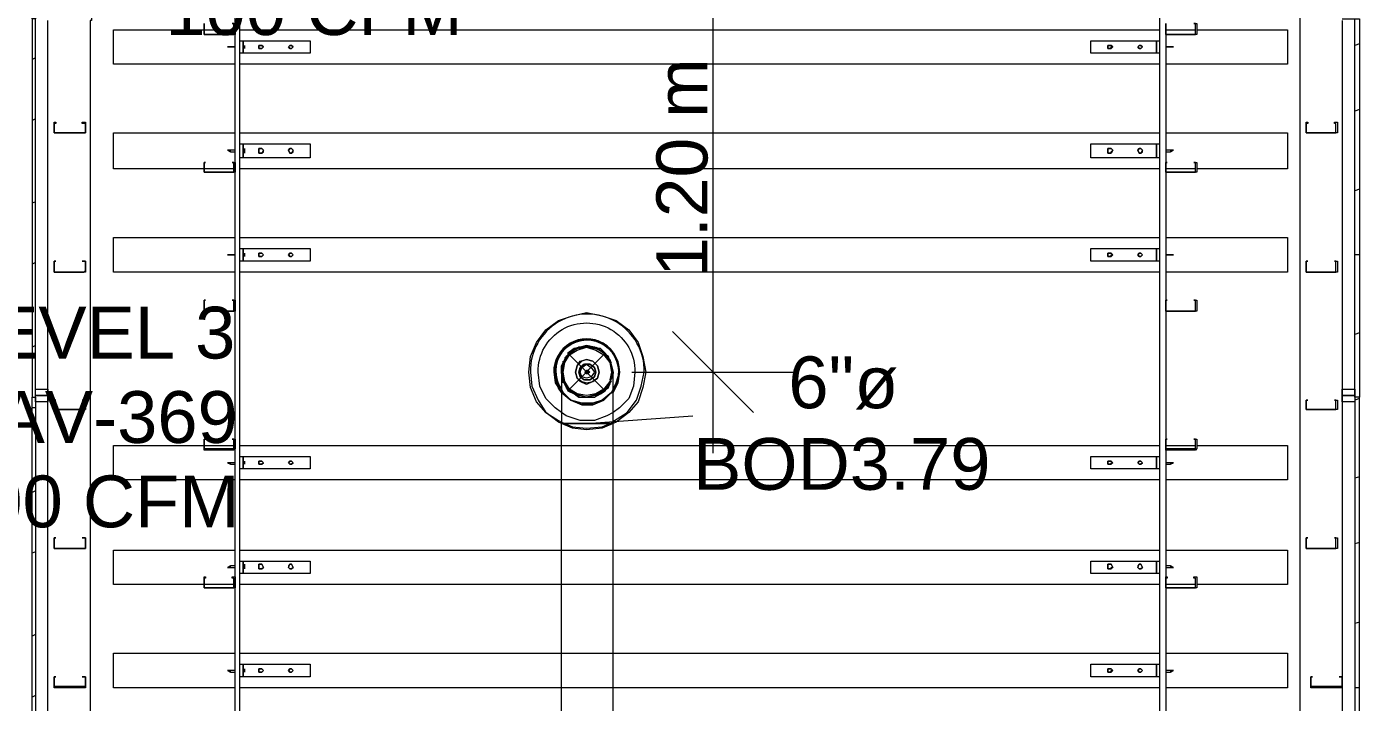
# Model space of a CAD drawing. Header units: metres. Extents: x -2 to 237, y -8 to 52.
# Drawn here: x 29.672 to 33.583, y 39.876 to 41.857 of the extents above; entities that cross this region are included whole.
import ezdxf

# ---------------------------------------------------------------- set-up
doc = ezdxf.new("R2010")
doc.units = ezdxf.units.M
doc.layers.add('HVAC - Ductos', color=5, linetype='Continuous', lineweight=0)
doc.layers.add('PDF4_Text', color=7, linetype='Continuous', lineweight=0)
doc.layers.add('PDF4_Geometry', color=7, linetype='Continuous', lineweight=0, true_color=0xaaaaaa)
doc.styles.add('PDF Helvetica', font='')
doc.styles.get('PDF Helvetica').set_extended_font_data('Helvetica')

msp = doc.modelspace()

# ---------------------------------------------------------------- linework, layer by layer
at = {"layer": 'HVAC - Ductos', "lineweight": 0}
for points in [[(31.6859, 40.6059), (31.6859, 42.0446), (31.6859, 42.9929)], [(31.2414, 40.8442), (31.2414, 40.8396), (31.2414, 40.8212), (31.2414, 40.7891), (31.2414, 40.7525), (31.2414, 40.7113), (31.2414, 40.6929), (31.2323, 40.6975), (31.1956, 40.725), (31.1681, 40.7571), (31.1498, 40.7983), (31.1452, 40.8442), (31.1498, 40.89), (31.1681, 40.9312), (31.1956, 40.9678), (31.2323, 40.9954), (31.2735, 41.0091), (31.3148, 41.0182), (31.3606, 41.0091), (31.4018, 40.9954), (31.4385, 40.9678), (31.466, 40.9312), (31.4797, 40.89), (31.4889, 40.8442), (31.4797, 40.7983), (31.466, 40.7571), (31.4385, 40.725), (31.4018, 40.6975), (31.3926, 40.6929), (31.388, 40.6929), (31.3834, 40.6929), (31.3698, 40.6929), (31.356, 40.6929), (31.3376, 40.6929), (31.3148, 40.6929), (31.2964, 40.6929), (31.2781, 40.6929), (31.2598, 40.6929), (31.2506, 40.6929), (31.2414, 40.6929)], [(31.5667, 40.9632), (31.6859, 40.8442), (31.805, 40.725)], [(31.2827, 40.9128), (31.2644, 40.8991), (31.2781, 40.9083), (31.2964, 40.9174), (31.3148, 40.9174), (31.3331, 40.9174), (31.3514, 40.9083), (31.3698, 40.8991), (31.3789, 40.8808), (31.388, 40.8625), (31.388, 40.8442), (31.388, 40.8258), (31.3789, 40.8075), (31.3698, 40.7937), (31.3514, 40.78), (31.3331, 40.7754), (31.3148, 40.7708), (31.2964, 40.7754), (31.2781, 40.78), (31.2644, 40.7937), (31.2506, 40.8075), (31.246, 40.8258), (31.2414, 40.8442), (31.246, 40.8625), (31.2506, 40.8808)], [(31.2827, 40.9128), (31.2873, 40.9128), (31.2918, 40.9174)], [(31.2918, 40.9128), (31.3148, 40.9174), (31.3422, 40.9128)], [(31.3422, 40.9174), (31.3468, 40.9128)], [(31.3468, 40.9128), (31.3698, 40.8991), (31.3698, 40.8946), (31.3834, 40.8762)], [(31.246, 40.8212), (31.2414, 40.8442), (31.246, 40.8716)], [(31.246, 40.8716), (31.246, 40.8762)], [(31.2506, 40.8854), (31.2506, 40.8808), (31.2644, 40.8991)], [(31.2506, 40.8762), (31.2644, 40.8946)], [(31.2598, 40.8991), (31.2598, 40.8946)], [(31.3926, 38.141), (31.3926, 40.6929), (31.3926, 40.7342), (31.3926, 40.7754), (31.3926, 40.8075), (31.3926, 40.8304), (31.3926, 40.8442), (31.3926, 40.8396), (31.3926, 40.8442), (31.388, 40.8625), (31.3834, 40.8808), (31.3698, 40.8946), (31.3834, 40.8808), (31.388, 40.8625), (31.3926, 40.8442)], [(31.3834, 40.8762), (31.388, 40.8716)], [(31.3834, 40.8716), (31.388, 40.8442), (31.3834, 40.8212)], [(31.2414, 40.8396), (31.2414, 40.8258), (31.2506, 40.8075), (31.2598, 40.7891), (31.2781, 40.78), (31.2964, 40.7708), (31.3148, 40.7708), (31.3376, 40.7708), (31.356, 40.78), (31.3698, 40.7891), (31.3834, 40.8075), (31.388, 40.8258), (31.3926, 40.8396)], [(31.4476, 40.8442), (31.6859, 40.8442), (31.9241, 40.8442)], [(31.246, 40.8121), (31.246, 40.8167)], [(31.2827, 40.78), (31.2644, 40.7937), (31.2506, 40.8121)], [(31.388, 40.8167), (31.3834, 40.8121), (31.3698, 40.7937), (31.3468, 40.78)], [(31.3468, 40.7754), (31.3422, 40.7754), (31.3148, 40.7708), (31.2918, 40.7754), (31.2873, 40.7754), (31.2827, 40.7754)], [(31.3926, 40.725), (31.3743, 40.7159), (31.3376, 40.7021), (31.2964, 40.7021), (31.2552, 40.7159), (31.2414, 40.725)], [(31.3148, 40.6929), (31.6263, 40.7159)], [(31.2414, 40.6975), (31.2735, 40.6838), (31.3148, 40.6792), (31.3606, 40.6838), (31.3926, 40.6975)], [(31.3926, 40.6929), (31.3606, 40.6792), (31.3148, 40.6746), (31.2735, 40.6792), (31.2414, 40.6929)], [(31.2414, 38.141), (31.2414, 40.6929), (31.2506, 40.6929), (31.2598, 40.6929), (31.2781, 40.6929), (31.2964, 40.6929), (31.3148, 40.6929), (31.3376, 40.6929), (31.356, 40.6929), (31.3698, 40.6929), (31.3834, 40.6929), (31.388, 40.6929), (31.3926, 40.6929)]]:
    msp.add_lwpolyline(points, dxfattribs=at)
for points in [[(31.3926, 40.6975), (31.3972, 40.7021), (31.4339, 40.725), (31.4614, 40.7617), (31.4751, 40.8029), (31.4843, 40.8442, 1.013813), (31.1498, 40.8442), (31.1544, 40.8029), (31.1727, 40.7617), (31.1956, 40.725), (31.2323, 40.7021), (31.2414, 40.6975)], [(31.2414, 40.725), (31.2231, 40.7388), (31.1956, 40.7663), (31.1773, 40.8029), (31.1727, 40.8442, -1.012841), (31.4568, 40.8442), (31.4522, 40.8029), (31.4385, 40.7663), (31.411, 40.7388), (31.3926, 40.725)]]:
    msp.add_lwpolyline(points, format="xyb", dxfattribs=at)
msp.add_lwpolyline([(31.411, 40.8442, 1.387852), (31.2414, 40.7937), (31.2277, 40.8121), (31.2231, 40.8442, -1.361112), (31.3926, 40.7937), (31.4018, 40.8121), (31.411, 40.8442, 1.009869), (31.2185, 40.8442), (31.2231, 40.8121), (31.2414, 40.7845, -1.406791)], format="xyb", close=True, dxfattribs=at)
for points in [[(31.2644, 40.8946), (31.2873, 40.9083), (31.3148, 40.9174), (31.3422, 40.9083), (31.3652, 40.8946), (31.3834, 40.8716), (31.388, 40.8442), (31.3834, 40.8167), (31.3652, 40.7937), (31.3422, 40.78), (31.3148, 40.7754), (31.2873, 40.78), (31.2644, 40.7937), (31.2506, 40.8167), (31.246, 40.8442), (31.2506, 40.8716)], [(31.3514, 40.9128), (31.3376, 40.9174), (31.3148, 40.922), (31.2964, 40.9174), (31.2781, 40.9128), (31.2598, 40.8991), (31.2781, 40.9128), (31.2964, 40.9174), (31.3148, 40.922), (31.3376, 40.9174)], [(31.356, 40.9128), (31.3514, 40.9128)], [(31.3698, 40.8991), (31.356, 40.9128)], [(31.2506, 40.8808), (31.2414, 40.8625), (31.2414, 40.8442), (31.2414, 40.8396), (31.2414, 40.8442), (31.2414, 40.8625)], [(31.2598, 40.8946), (31.2506, 40.8854)], [(31.2873, 40.8625), (31.2827, 40.8442), (31.2873, 40.8625), (31.2964, 40.8762), (31.3148, 40.8808), (31.3331, 40.8762), (31.3468, 40.8625), (31.3514, 40.8442), (31.3468, 40.8625), (31.3331, 40.8762), (31.3148, 40.8808), (31.301, 40.8762)], [(31.3468, 40.8258), (31.3514, 40.8442), (31.3468, 40.8258), (31.3331, 40.8167), (31.3148, 40.8075), (31.2964, 40.8167), (31.2873, 40.8258), (31.2827, 40.8442), (31.2873, 40.8258), (31.301, 40.8167), (31.3148, 40.8121), (31.3331, 40.8167)], [(31.2964, 40.8579), (31.2918, 40.8442), (31.2964, 40.8579), (31.3056, 40.867), (31.324, 40.867), (31.3376, 40.8579), (31.3422, 40.8442), (31.3376, 40.8579), (31.324, 40.867), (31.3102, 40.867)], [(31.3376, 40.8304), (31.3422, 40.8442), (31.3376, 40.8304), (31.324, 40.8212), (31.3056, 40.8212), (31.2964, 40.8304), (31.2918, 40.8442), (31.2964, 40.8304), (31.3102, 40.8212), (31.324, 40.8212)], [(31.301, 40.8579), (31.3148, 40.867), (31.3285, 40.8579), (31.3376, 40.8442), (31.3285, 40.8304), (31.3148, 40.8258), (31.301, 40.8304), (31.2964, 40.8442)], [(31.3148, 40.8487), (31.3102, 40.8442), (31.3148, 40.8487), (31.3194, 40.8487), (31.324, 40.8442), (31.3194, 40.8396), (31.3148, 40.8396), (31.3102, 40.8442), (31.3148, 40.8396), (31.3194, 40.8396), (31.3194, 40.8442), (31.3194, 40.8487)], [(31.3926, 40.7845), (31.4064, 40.8121), (31.411, 40.8442), (31.4064, 40.8121)], [(31.246, 40.7845), (31.2689, 40.7617), (31.301, 40.7525), (31.3331, 40.7525), (31.3606, 40.7617), (31.388, 40.7845), (31.3926, 40.7937), (31.388, 40.7845), (31.3606, 40.7617), (31.3331, 40.7525), (31.301, 40.7525), (31.2689, 40.7617), (31.246, 40.7845), (31.2414, 40.7937)], [(31.388, 40.7845), (31.3652, 40.7617), (31.3331, 40.7479), (31.301, 40.7479), (31.2689, 40.7617), (31.2414, 40.7845), (31.2689, 40.7617), (31.301, 40.7479), (31.3331, 40.7479), (31.3652, 40.7617), (31.388, 40.7845), (31.3926, 40.7845)]]:
    msp.add_lwpolyline(points, close=True, dxfattribs=at)
at = {"layer": 'PDF4_Geometry', "lineweight": 0}
for points in [[(33.1062, 37.779), (33.4086, 37.779), (33.4086, 41.875), (33.4086, 44.12), (33.4086, 42.7822), (33.4086, 42.6585), (33.1016, 42.6585), (33.4086, 42.6585), (29.8624, 42.6585), (29.8624, 42.7822), (29.8624, 44.12), (29.8624, 41.875), (29.8578, 41.875), (29.8578, 37.779), (33.0146, 37.779), (33.1016, 37.779), (33.1016, 37.8065), (33.097, 37.8065), (33.1062, 37.8065)], [(30.1922, 41.8384), (30.1922, 41.8338), (30.2793, 41.8338), (30.2793, 41.8384), (30.2793, 41.8659), (30.2747, 41.8659), (30.2839, 41.8659), (30.2839, 41.8384), (30.2839, 41.8338), (30.2793, 41.8338), (30.1922, 41.8338), (30.1922, 41.8384), (30.1922, 41.8659)], [(33.0146, 41.8384), (33.0146, 41.8338), (33.1016, 41.8338), (33.1016, 41.8384), (33.1016, 41.8659), (33.097, 41.8659), (33.1062, 41.8659), (33.1062, 41.8384), (33.1062, 41.8338), (33.1016, 41.8338), (33.0146, 41.8338), (33.0146, 41.8384), (33.0146, 41.8659)], [(30.3068, 41.8155), (30.3068, 41.7788)], [(32.987, 41.8155), (32.987, 41.7788)], [(30.3068, 41.7971), (30.3068, 41.7925), (30.3068, 41.7971), (30.3068, 41.8017)], [(30.3114, 41.7971), (30.3114, 41.7925), (30.3114, 41.7971), (30.3114, 41.8017)], [(30.3526, 41.7971), (30.3526, 41.7925), (30.3618, 41.7925), (30.3664, 41.7971), (30.3618, 41.8017), (30.3526, 41.8017)], [(30.3664, 41.7971), (30.3618, 41.7925), (30.3526, 41.7925), (30.3526, 41.7971), (30.3526, 41.8017), (30.3618, 41.8017)], [(30.4397, 41.7971), (30.4442, 41.7925), (30.4488, 41.7925), (30.4534, 41.7971), (30.4488, 41.8017), (30.4442, 41.8017)], [(30.4534, 41.7971), (30.4488, 41.7925), (30.4442, 41.7925), (30.4397, 41.7971), (30.4442, 41.8017), (30.4488, 41.8017)], [(32.845, 41.7971), (32.845, 41.7925), (32.8542, 41.7925), (32.8542, 41.7971), (32.8588, 41.7971), (32.8542, 41.8017), (32.845, 41.8017)], [(32.8588, 41.7971), (32.8542, 41.7925), (32.845, 41.7925), (32.845, 41.7971), (32.845, 41.8017), (32.8542, 41.8017)], [(32.9321, 41.7971), (32.9366, 41.7925), (32.9412, 41.7925), (32.9458, 41.7971), (32.9412, 41.8017), (32.9366, 41.8017)], [(32.9458, 41.7971), (32.9412, 41.7925), (32.9366, 41.7925), (32.9321, 41.7971), (32.9366, 41.8017), (32.9412, 41.8017)], [(32.987, 41.7971), (32.987, 41.7925), (32.987, 41.7971), (32.987, 41.8017), (32.987, 41.7971), (32.987, 41.7925), (32.987, 41.7971), (32.987, 41.8017)], [(29.757, 41.5772), (29.757, 41.5726), (29.7524, 41.5726), (29.7524, 41.5451), (29.8395, 41.5451), (29.844, 41.5451), (29.844, 41.5726), (29.8349, 41.5726), (29.8349, 41.5772), (29.844, 41.5772), (29.844, 41.5451), (29.8395, 41.5451), (29.7524, 41.5451), (29.7524, 41.5772)], [(33.5185, 41.5451), (33.514, 41.5451), (33.4269, 41.5451), (33.4269, 41.5772), (33.4315, 41.5772), (33.4315, 41.5726), (33.4269, 41.5726), (33.4269, 41.5451), (33.514, 41.5451), (33.514, 41.5726), (33.5094, 41.5726), (33.5094, 41.5772), (33.5185, 41.5772)], [(30.3068, 41.513), (30.3068, 41.4718)], [(30.3068, 41.4948), (30.3068, 41.4856), (30.3068, 41.4948), (30.3068, 41.4993)], [(30.3114, 41.4948), (30.3114, 41.4856), (30.3114, 41.4948), (30.3114, 41.4993)], [(30.3526, 41.4948), (30.3526, 41.4856), (30.3618, 41.4856), (30.3664, 41.4902), (30.3664, 41.4948), (30.3618, 41.4993), (30.3526, 41.4993)], [(30.3664, 41.4948), (30.3618, 41.4856), (30.3526, 41.4856), (30.3526, 41.4948), (30.3526, 41.4993), (30.3618, 41.4993)], [(30.4397, 41.4948), (30.4442, 41.4856), (30.4488, 41.4856), (30.4534, 41.4902), (30.4534, 41.4948), (30.4488, 41.4993), (30.4442, 41.4993)], [(30.4534, 41.4948), (30.4488, 41.4856), (30.4442, 41.4856), (30.4397, 41.4948), (30.4442, 41.4993), (30.4488, 41.4993)], [(32.845, 41.4948), (32.845, 41.4856), (32.8542, 41.4856), (32.8542, 41.4902), (32.8588, 41.4948), (32.8542, 41.4993), (32.845, 41.4993)], [(32.8588, 41.4948), (32.8542, 41.4856), (32.845, 41.4856), (32.845, 41.4948), (32.845, 41.4993), (32.8542, 41.4993)], [(32.9321, 41.4948), (32.9366, 41.4856), (32.9412, 41.4856), (32.9458, 41.4902), (32.9458, 41.4948), (32.9412, 41.4993), (32.9366, 41.4993)], [(32.9458, 41.4948), (32.9412, 41.4856), (32.9366, 41.4856), (32.9321, 41.4948), (32.9366, 41.4993), (32.9412, 41.4993)], [(32.987, 41.513), (32.987, 41.4718)], [(32.987, 41.4948), (32.987, 41.4856), (32.987, 41.4948), (32.987, 41.4993), (32.987, 41.4948), (32.987, 41.4856), (32.987, 41.4948), (32.987, 41.4993)], [(30.1922, 41.4306), (30.2793, 41.4306), (30.2793, 41.4581), (30.2747, 41.4581), (30.2839, 41.4581), (30.2839, 41.4306), (30.2793, 41.4306), (30.1922, 41.4306), (30.1922, 41.4581)], [(30.1968, 41.4581), (30.1922, 41.4581)], [(33.0146, 41.4306), (33.1016, 41.4306), (33.1016, 41.4581), (33.097, 41.4581), (33.1062, 41.4581), (33.1062, 41.4306), (33.1016, 41.4306), (33.0146, 41.4306), (33.0146, 41.4581)], [(33.0191, 41.4581), (33.0146, 41.4581)], [(30.3068, 41.2061), (30.3068, 41.1695)], [(30.3068, 41.1877), (30.3068, 41.1832), (30.3068, 41.1877), (30.3068, 41.1923)], [(30.3114, 41.1877), (30.3114, 41.1832), (30.3114, 41.1877), (30.3114, 41.1923)], [(30.3526, 41.1877), (30.3526, 41.1832), (30.3618, 41.1832), (30.3664, 41.1877), (30.3618, 41.1923), (30.3526, 41.1923)], [(30.3664, 41.1877), (30.3618, 41.1832), (30.3526, 41.1832), (30.3526, 41.1877), (30.3526, 41.1923), (30.3618, 41.1923)], [(30.4397, 41.1877), (30.4442, 41.1832), (30.4488, 41.1832), (30.4534, 41.1877), (30.4488, 41.1923), (30.4442, 41.1923)], [(30.4534, 41.1877), (30.4488, 41.1832), (30.4442, 41.1832), (30.4397, 41.1877), (30.4442, 41.1923), (30.4488, 41.1923)], [(32.845, 41.1877), (32.845, 41.1832), (32.8542, 41.1832), (32.8542, 41.1877), (32.8588, 41.1877), (32.8542, 41.1923), (32.845, 41.1923)], [(32.8588, 41.1877), (32.8542, 41.1832), (32.845, 41.1832), (32.845, 41.1877), (32.845, 41.1923), (32.8542, 41.1923)], [(32.9321, 41.1877), (32.9366, 41.1832), (32.9412, 41.1832), (32.9458, 41.1877), (32.9412, 41.1923), (32.9366, 41.1923)], [(32.9458, 41.1877), (32.9412, 41.1832), (32.9366, 41.1832), (32.9321, 41.1877), (32.9366, 41.1923), (32.9412, 41.1923)], [(32.987, 41.2061), (32.987, 41.1695)], [(32.987, 41.1877), (32.987, 41.1832), (32.987, 41.1877), (32.987, 41.1923), (32.987, 41.1877), (32.987, 41.1832), (32.987, 41.1877), (32.987, 41.1923)], [(29.7524, 41.1419), (29.7524, 41.1374), (29.8395, 41.1374), (29.844, 41.1419), (29.844, 41.1695), (29.8349, 41.1695), (29.844, 41.1695), (29.844, 41.1419), (29.844, 41.1374), (29.8395, 41.1374), (29.7524, 41.1374), (29.7524, 41.1419), (29.7524, 41.1695)], [(29.757, 41.1695), (29.7524, 41.1695)], [(33.5185, 41.1419), (33.5185, 41.1374), (33.514, 41.1374), (33.4269, 41.1374), (33.4269, 41.1419), (33.4269, 41.1695), (33.4315, 41.1695), (33.4269, 41.1695), (33.4269, 41.1419), (33.4269, 41.1374), (33.514, 41.1374), (33.514, 41.1419), (33.514, 41.1695), (33.5094, 41.1695), (33.5185, 41.1695)], [(30.1922, 41.0228), (30.2793, 41.0228), (30.2793, 41.0549), (30.2747, 41.0549), (30.2839, 41.0549), (30.2839, 41.0228), (30.2793, 41.0228), (30.1922, 41.0228), (30.1922, 41.0549)], [(30.1968, 41.0549), (30.1922, 41.0549)], [(33.0146, 41.0228), (33.1016, 41.0228), (33.1016, 41.0549), (33.097, 41.0549), (33.1062, 41.0549), (33.1062, 41.0228), (33.1016, 41.0228), (33.0146, 41.0228), (33.0146, 41.0549)], [(33.0191, 41.0549), (33.0146, 41.0549)], [(29.7341, 40.7754), (29.6974, 40.7754), (29.6974, 40.7937), (29.7341, 40.7937)], [(33.5689, 40.7937), (33.5689, 40.7754), (33.5323, 40.7754), (33.5323, 40.7937)], [(29.7341, 40.7571), (29.6974, 40.7571), (29.6974, 40.7754), (29.7341, 40.7754)], [(29.7524, 40.7342), (29.8395, 40.7342), (29.844, 40.7342), (29.844, 40.7617), (29.8349, 40.7617), (29.844, 40.7617), (29.844, 40.7342), (29.8395, 40.7342), (29.7524, 40.7342), (29.7524, 40.7617)], [(29.757, 40.7617), (29.7524, 40.7617)], [(33.5185, 40.7342), (33.514, 40.7342), (33.4269, 40.7342), (33.4269, 40.7617), (33.4315, 40.7617), (33.4269, 40.7617), (33.4269, 40.7342), (33.514, 40.7342), (33.514, 40.7617), (33.5094, 40.7617), (33.5185, 40.7617)], [(33.5689, 40.7754), (33.5689, 40.7571), (33.5323, 40.7571), (33.5323, 40.7754)], [(30.1922, 40.6197), (30.2793, 40.6197), (30.2793, 40.6471), (30.2747, 40.6471), (30.2839, 40.6471), (30.2839, 40.6197), (30.2793, 40.6151), (30.1922, 40.6151), (30.1922, 40.6197), (30.1922, 40.6471)], [(30.1968, 40.6471), (30.1922, 40.6471)], [(33.0146, 40.6197), (33.1016, 40.6197), (33.1016, 40.6471), (33.097, 40.6471), (33.1062, 40.6471), (33.1062, 40.6197), (33.1016, 40.6151), (33.0146, 40.6151), (33.0146, 40.6197), (33.0146, 40.6471)], [(33.0191, 40.6471), (33.0146, 40.6471)], [(30.3068, 40.5967), (30.3068, 40.5601)], [(32.987, 40.5967), (32.987, 40.5601)], [(30.3068, 40.5784), (30.3068, 40.5738), (30.3068, 40.5693), (30.3068, 40.5738), (30.3068, 40.5784), (30.3068, 40.583)], [(30.3114, 40.5784), (30.3114, 40.5738), (30.3114, 40.5784), (30.3114, 40.583)], [(30.3526, 40.5784), (30.3526, 40.5738), (30.3618, 40.5738), (30.3664, 40.5784), (30.3618, 40.583), (30.3526, 40.583)], [(30.3664, 40.5784), (30.3618, 40.5738), (30.3526, 40.5738), (30.3526, 40.5784), (30.3526, 40.583), (30.3618, 40.583)], [(30.4397, 40.5784), (30.4442, 40.5738), (30.4488, 40.5738), (30.4534, 40.5784), (30.4488, 40.583), (30.4442, 40.583)], [(30.4534, 40.5784), (30.4488, 40.5738), (30.4442, 40.5738), (30.4397, 40.5784), (30.4442, 40.583), (30.4488, 40.583)], [(32.845, 40.5784), (32.845, 40.5738), (32.8542, 40.5738), (32.8542, 40.5784), (32.8588, 40.5784), (32.8542, 40.583), (32.845, 40.583)], [(32.8588, 40.5784), (32.8542, 40.5738), (32.845, 40.5738), (32.845, 40.5784), (32.845, 40.583), (32.8542, 40.583)], [(32.9321, 40.5784), (32.9366, 40.5738), (32.9412, 40.5738), (32.9458, 40.5784), (32.9412, 40.583), (32.9366, 40.583)], [(32.9458, 40.5784), (32.9412, 40.5738), (32.9366, 40.5738), (32.9321, 40.5784), (32.9366, 40.583), (32.9412, 40.583)], [(32.987, 40.5784), (32.987, 40.5738), (32.987, 40.5693), (32.987, 40.5738), (32.987, 40.5784), (32.987, 40.583), (32.987, 40.5784), (32.987, 40.5738), (32.987, 40.5784), (32.987, 40.583)], [(29.7524, 40.3264), (29.8395, 40.3264), (29.844, 40.3264), (29.844, 40.3585), (29.8349, 40.3585), (29.844, 40.3585), (29.844, 40.3264), (29.8395, 40.3264), (29.7524, 40.3264), (29.7524, 40.3585)], [(29.757, 40.3585), (29.7524, 40.3585)], [(33.5185, 40.3264), (33.514, 40.3264), (33.4269, 40.3264), (33.4269, 40.3585), (33.4315, 40.3585), (33.4269, 40.3585), (33.4269, 40.3264), (33.514, 40.3264), (33.514, 40.3585), (33.5094, 40.3585), (33.5185, 40.3585)], [(30.3068, 40.2898), (30.3068, 40.2531)], [(32.987, 40.2898), (32.987, 40.2531)], [(30.1968, 40.2439), (30.1968, 40.2393), (30.1922, 40.2393), (30.1922, 40.2119), (30.2793, 40.2119), (30.2793, 40.2393), (30.2747, 40.2393), (30.2747, 40.2439), (30.2839, 40.2439), (30.2839, 40.2119), (30.2793, 40.2119), (30.1922, 40.2119), (30.1922, 40.2439)], [(30.3068, 40.2714), (30.3068, 40.2669), (30.3068, 40.2714), (30.3068, 40.2806)], [(30.3114, 40.2714), (30.3114, 40.2669), (30.3114, 40.2714), (30.3114, 40.2806)], [(30.3526, 40.2714), (30.3526, 40.2669), (30.3618, 40.2669), (30.3664, 40.2714), (30.3618, 40.2806), (30.3526, 40.2806), (30.3526, 40.276)], [(30.3664, 40.2714), (30.3618, 40.2669), (30.3526, 40.2669), (30.3526, 40.2714), (30.3526, 40.2806), (30.3618, 40.2806)], [(30.4397, 40.2714), (30.4442, 40.2669), (30.4488, 40.2669), (30.4534, 40.2714), (30.4488, 40.2806), (30.4442, 40.2806), (30.4397, 40.276)], [(30.4534, 40.2714), (30.4488, 40.2669), (30.4442, 40.2669), (30.4397, 40.2714), (30.4442, 40.2806), (30.4488, 40.2806)], [(32.845, 40.2714), (32.845, 40.2669), (32.8542, 40.2669), (32.8542, 40.2714), (32.8588, 40.2714), (32.8542, 40.2806), (32.845, 40.2806), (32.845, 40.276)], [(32.8588, 40.2714), (32.8542, 40.2669), (32.845, 40.2669), (32.845, 40.2714), (32.845, 40.2806), (32.8542, 40.2806)], [(32.9321, 40.2714), (32.9366, 40.2669), (32.9412, 40.2669), (32.9458, 40.2714), (32.9412, 40.2806), (32.9366, 40.2806), (32.9321, 40.276)], [(32.9458, 40.2714), (32.9412, 40.2669), (32.9366, 40.2669), (32.9321, 40.2714), (32.9366, 40.2806), (32.9412, 40.2806)], [(32.987, 40.2714), (32.987, 40.2669), (32.987, 40.2714), (32.987, 40.2806), (32.987, 40.2714), (32.987, 40.2669), (32.987, 40.2714), (32.987, 40.2806)], [(33.0191, 40.2439), (33.0191, 40.2393), (33.0146, 40.2393), (33.0146, 40.2119), (33.1016, 40.2119), (33.1016, 40.2393), (33.097, 40.2393), (33.097, 40.2439), (33.1062, 40.2439), (33.1062, 40.2119), (33.1016, 40.2119), (33.0146, 40.2119), (33.0146, 40.2439)], [(30.3068, 39.9874), (30.3068, 39.9507)], [(30.3068, 39.969), (30.3068, 39.9644), (30.3068, 39.9598), (30.3068, 39.9644), (30.3068, 39.969), (30.3068, 39.9736)], [(30.3114, 39.969), (30.3114, 39.9644), (30.3114, 39.969), (30.3114, 39.9736)], [(30.3526, 39.969), (30.3526, 39.9644), (30.3618, 39.9644), (30.3664, 39.969), (30.3618, 39.9736), (30.3526, 39.9736)], [(30.3664, 39.969), (30.3618, 39.9644), (30.3526, 39.9644), (30.3526, 39.969), (30.3526, 39.9736), (30.3618, 39.9736)], [(30.4397, 39.969), (30.4442, 39.9644), (30.4488, 39.9644), (30.4534, 39.969), (30.4488, 39.9736), (30.4442, 39.9736)], [(30.4534, 39.969), (30.4488, 39.9644), (30.4442, 39.9644), (30.4397, 39.969), (30.4442, 39.9736), (30.4488, 39.9736)], [(32.845, 39.969), (32.845, 39.9644), (32.8542, 39.9644), (32.8542, 39.969), (32.8588, 39.969), (32.8542, 39.9736), (32.845, 39.9736)], [(32.8588, 39.969), (32.8542, 39.9644), (32.845, 39.9644), (32.845, 39.969), (32.845, 39.9736), (32.8542, 39.9736)], [(32.9321, 39.969), (32.9366, 39.9644), (32.9412, 39.9644), (32.9458, 39.969), (32.9412, 39.9736), (32.9366, 39.9736)], [(32.9458, 39.969), (32.9412, 39.9644), (32.9366, 39.9644), (32.9321, 39.969), (32.9366, 39.9736), (32.9412, 39.9736)], [(32.987, 39.9874), (32.987, 39.9507)], [(32.987, 39.969), (32.987, 39.9644), (32.987, 39.9598), (32.987, 39.9644), (32.987, 39.969), (32.987, 39.9736), (32.987, 39.969), (32.987, 39.9644), (32.987, 39.969), (32.987, 39.9736)], [(29.7524, 39.9232), (29.8395, 39.9232), (29.844, 39.9232), (29.844, 39.9507), (29.8349, 39.9507), (29.844, 39.9507), (29.844, 39.9232), (29.844, 39.9186), (29.8395, 39.9186), (29.7524, 39.9186), (29.7524, 39.9232), (29.7524, 39.9507)], [(29.757, 39.9507), (29.7524, 39.9507)], [(33.5323, 39.9232), (33.5323, 39.9186), (33.5277, 39.9186), (33.4406, 39.9186), (33.4406, 39.9232), (33.4406, 39.9507), (33.4452, 39.9507), (33.4406, 39.9507), (33.4406, 39.9232), (33.5277, 39.9232), (33.5323, 39.9232), (33.5323, 39.9507)], [(33.5231, 39.9507), (33.5323, 39.9507)]]:
    msp.add_lwpolyline(points, close=True, dxfattribs=at)
for points in [[(29.6883, 39.6621), (29.6883, 40.7708), (29.6974, 40.7708), (29.6974, 41.8795), (29.6883, 41.8795), (29.6883, 43.0983), (29.6974, 43.0983), (29.6883, 43.0983), (29.6883, 43.1029), (29.6974, 43.1029), (29.6974, 43.0983), (29.6883, 43.0983), (29.6883, 43.1029), (29.6974, 43.1029)], [(29.6883, 41.8795), (29.6883, 43.0983), (29.6974, 43.0983), (29.6974, 41.8795), (29.6883, 41.8795), (29.6883, 40.7708), (29.6974, 40.7708), (29.6974, 39.6621)], [(30.2793, 37.779), (30.2793, 37.8065), (30.2747, 37.8065), (30.2839, 37.8065), (30.2839, 37.779), (30.2839, 42.6585), (30.2793, 42.6585), (30.2839, 42.6585)], [(30.2839, 37.779), (30.2976, 37.779), (30.2976, 42.6585), (32.9962, 42.6585), (32.9962, 37.779), (33.0146, 37.779)], [(29.7341, 36.3313), (29.7341, 41.875)], [(30.2839, 41.7467), (29.9265, 41.7467), (29.9265, 41.8475), (30.1922, 41.8475), (30.2793, 41.8475)], [(30.2976, 41.8475), (32.9962, 41.8475)], [(33.1062, 41.8475), (33.3719, 41.8475), (33.3719, 41.7467), (33.0146, 41.7467)], [(33.0146, 41.8475), (33.1016, 41.8475)], [(33.5323, 41.8795), (33.5689, 41.8795), (33.5826, 41.8795), (33.5826, 40.7708), (33.5689, 40.7708), (33.5689, 39.6621), (33.5826, 39.6621), (33.5826, 38.5533), (33.5689, 38.5533), (33.5689, 37.4446), (33.5826, 37.4446), (33.5826, 38.5533), (33.5689, 38.5533), (33.5689, 39.6621), (33.5826, 39.6621), (33.5826, 40.7708), (33.5689, 40.7708), (33.5689, 41.8795), (33.5826, 41.8795)], [(33.5323, 41.875), (33.5323, 36.3313)], [(30.2976, 41.8155), (30.3068, 41.8155), (30.5038, 41.8155), (30.5038, 41.7788), (30.3068, 41.7788), (30.2976, 41.7788)], [(32.9962, 41.7788), (32.987, 41.7788), (32.7946, 41.7788), (32.7946, 41.8155), (32.987, 41.8155), (32.9962, 41.8155)], [(33.0146, 41.8384), (33.0146, 41.4581)], [(30.261, 41.7971), (30.2702, 41.7971), (30.261, 41.7971)], [(30.2702, 41.7971), (30.2839, 41.7971), (30.2702, 41.7971)], [(33.0146, 41.7971), (33.0282, 41.7971), (33.0146, 41.7971)], [(33.0282, 41.7971), (33.0374, 41.7971), (33.0282, 41.7971)], [(33.5826, 41.8063), (33.5689, 41.8017)], [(29.6974, 41.7651), (29.6883, 41.7605)], [(32.9962, 41.7467), (30.2976, 41.7467)], [(33.5826, 41.6138), (33.5689, 41.6092)], [(29.6974, 41.5864), (29.6883, 41.5818)], [(30.2793, 41.4398), (30.1922, 41.4398), (29.9265, 41.4398), (29.9265, 41.5451), (30.2839, 41.5451)], [(30.2976, 41.5451), (32.9962, 41.5451)], [(33.0146, 41.5451), (33.3719, 41.5451), (33.3719, 41.4398), (33.1062, 41.4398)], [(30.2976, 41.513), (30.3068, 41.513), (30.5038, 41.513), (30.5038, 41.4718), (30.3068, 41.4718), (30.2976, 41.4718)], [(30.3068, 41.4993), (30.3068, 41.4948)], [(32.9962, 41.4718), (32.987, 41.4718), (32.7946, 41.4718), (32.7946, 41.513), (32.987, 41.513), (32.9962, 41.513)], [(32.987, 41.4948), (32.987, 41.4993)], [(30.2839, 41.4948), (30.2702, 41.4948), (30.261, 41.4948), (30.2702, 41.4902), (30.2839, 41.4902)], [(30.2702, 41.4902), (30.2702, 41.4948)], [(30.3068, 41.4902), (30.3068, 41.4856)], [(32.987, 41.4856), (32.987, 41.4902)], [(33.0146, 41.4902), (33.0282, 41.4902), (33.0374, 41.4948), (33.0282, 41.4948), (33.0146, 41.4948)], [(33.0282, 41.4948), (33.0282, 41.4902)], [(32.9962, 41.4398), (30.2976, 41.4398)], [(33.1016, 41.4398), (33.0146, 41.4398)], [(33.0146, 41.4306), (33.0146, 41.0549)], [(33.5826, 41.3802), (33.5689, 41.3756)], [(29.6974, 41.3435), (29.6883, 41.3389)], [(30.2839, 41.1374), (29.9265, 41.1374), (29.9265, 41.2381), (30.2839, 41.2381)], [(30.2976, 41.2381), (32.9962, 41.2381)], [(33.0146, 41.2381), (33.3719, 41.2381), (33.3719, 41.1374), (33.0146, 41.1374)], [(30.261, 41.1877), (30.2702, 41.1877), (30.261, 41.1877)], [(30.2702, 41.1877), (30.2839, 41.1877), (30.2702, 41.1877)], [(30.2976, 41.2061), (30.3068, 41.2061), (30.5038, 41.2061), (30.5038, 41.1695), (30.3068, 41.1695), (30.2976, 41.1695)], [(32.9962, 41.1695), (32.987, 41.1695), (32.7946, 41.1695), (32.7946, 41.2061), (32.987, 41.2061), (32.9962, 41.2061)], [(33.0146, 41.1877), (33.0282, 41.1877), (33.0146, 41.1877)], [(33.0282, 41.1877), (33.0374, 41.1877), (33.0282, 41.1877)], [(33.5826, 41.1877), (33.5689, 41.1877)], [(29.6974, 41.1649), (29.6883, 41.1603)], [(32.9962, 41.1374), (30.2976, 41.1374)], [(33.0146, 41.0228), (33.0146, 40.6471)], [(33.5826, 40.9587), (33.5689, 40.9541)], [(29.6974, 40.922), (29.6883, 40.9174)], [(33.5826, 40.7663), (33.5689, 40.7617)], [(29.6974, 40.7388), (29.6883, 40.7388)], [(30.2839, 40.528), (29.9265, 40.528), (29.9265, 40.6288), (30.1922, 40.6288), (30.2793, 40.6288)], [(30.2976, 40.6288), (32.9962, 40.6288)], [(30.2976, 40.5967), (30.3068, 40.5967), (30.5038, 40.5967), (30.5038, 40.5601), (30.3068, 40.5601), (30.2976, 40.5601)], [(32.9962, 40.5601), (32.987, 40.5601), (32.7946, 40.5601), (32.7946, 40.5967), (32.987, 40.5967), (32.9962, 40.5967)], [(33.1062, 40.6288), (33.3719, 40.6288), (33.3719, 40.528), (33.0146, 40.528)], [(33.0146, 40.6288), (33.1016, 40.6288)], [(33.0146, 40.6197), (33.0146, 40.2439)], [(30.2839, 40.5784), (30.2702, 40.5784), (30.261, 40.5784), (30.2702, 40.5738), (30.2839, 40.5738)], [(30.2702, 40.5738), (30.2702, 40.5784)], [(30.3068, 40.5738), (30.3068, 40.5693)], [(32.987, 40.5693), (32.987, 40.5738)], [(33.0146, 40.5738), (33.0282, 40.5738), (33.0374, 40.5784), (33.0282, 40.5784), (33.0146, 40.5784)], [(33.0282, 40.5784), (33.0282, 40.5738)], [(32.9962, 40.528), (30.2976, 40.528)], [(33.5826, 40.5372), (33.5689, 40.5326)], [(29.6974, 40.496), (29.6883, 40.4914)], [(33.5826, 40.3448), (33.5689, 40.3402)], [(29.6974, 40.3173), (29.6883, 40.3127)], [(30.2793, 40.2211), (30.1922, 40.2211), (29.9265, 40.2211), (29.9265, 40.3218), (30.2839, 40.3218)], [(30.2976, 40.3218), (32.9962, 40.3218)], [(30.2976, 40.2898), (30.3068, 40.2898), (30.5038, 40.2898), (30.5038, 40.2531), (30.3068, 40.2531), (30.2976, 40.2531)], [(32.9962, 40.2531), (32.987, 40.2531), (32.7946, 40.2531), (32.7946, 40.2898), (32.987, 40.2898), (32.9962, 40.2898)], [(33.0146, 40.3218), (33.3719, 40.3218), (33.3719, 40.2211), (33.1062, 40.2211)], [(30.2839, 40.276), (30.2702, 40.276), (30.261, 40.2714), (30.2702, 40.2714), (30.2839, 40.2714)], [(30.2702, 40.2714), (30.2702, 40.276)], [(30.3068, 40.2806), (30.3068, 40.276)], [(32.987, 40.276), (32.987, 40.2806)], [(33.0146, 40.2714), (33.0282, 40.2714), (33.0374, 40.2714), (33.0282, 40.276), (33.0146, 40.276)], [(33.0282, 40.276), (33.0282, 40.2714)], [(32.9962, 40.2211), (30.2976, 40.2211)], [(33.1016, 40.2211), (33.0146, 40.2211)], [(33.0146, 40.2119), (33.0146, 39.8362)], [(33.5826, 40.1111), (33.5689, 40.1065)], [(29.6974, 40.0744), (29.6883, 40.0699)], [(30.2839, 39.9186), (29.9265, 39.9186), (29.9265, 40.0195), (30.2839, 40.0195)], [(30.2976, 40.0195), (32.9962, 40.0195)], [(33.0146, 40.0195), (33.3719, 40.0195), (33.3719, 39.9186), (33.0146, 39.9186)], [(30.2976, 39.9874), (30.3068, 39.9874), (30.5038, 39.9874), (30.5038, 39.9507), (30.3068, 39.9507), (30.2976, 39.9507)], [(32.9962, 39.9507), (32.987, 39.9507), (32.7946, 39.9507), (32.7946, 39.9874), (32.987, 39.9874), (32.9962, 39.9874)], [(30.2839, 39.969), (30.2702, 39.969), (30.261, 39.969), (30.2702, 39.9644), (30.2839, 39.9644)], [(30.2702, 39.9644), (30.2702, 39.969)], [(30.3068, 39.9644), (30.3068, 39.9598)], [(32.987, 39.9598), (32.987, 39.9644)], [(33.0146, 39.9644), (33.0282, 39.9644), (33.0374, 39.969), (33.0282, 39.969), (33.0146, 39.969)], [(33.0282, 39.969), (33.0282, 39.9644)], [(29.6974, 39.8958), (29.6883, 39.8912)], [(32.9962, 39.9186), (30.2976, 39.9186)], [(33.5826, 39.9186), (33.5689, 39.9186)]]:
    msp.add_lwpolyline(points, dxfattribs=at)
at = {"layer": 'PDF4_Geometry', "color": 8, "lineweight": 0, "true_color": 0x808080}
msp.add_lwpolyline([(31.3789, 40.89), (31.3376, 40.9174), (31.2918, 40.9174), (31.2552, 40.89), (31.2414, 40.8442), (31.2552, 40.7983), (31.2918, 40.7708), (31.3376, 40.7708), (31.3789, 40.7983), (31.3926, 40.8442)], close=True, dxfattribs=at)
for points in [[(31.2598, 40.8991), (31.3698, 40.7891)], [(31.3698, 40.8991), (31.2598, 40.7891)]]:
    msp.add_lwpolyline(points, dxfattribs=at)

# ---------------------------------------------------------------- texts
at = {"layer": 'PDF4_Text', "lineweight": 0, "char_height": 0.1519, "attachment_point": 4, "style": 'PDF Helvetica'}
for s, insert in [('100 CFM', (30.0788, 41.907)), ('LEVEL 3', (29.4466, 40.9586)), ('6"ø', (31.907, 40.8119)), ('VAV-369', (29.442, 40.7111)), ('BOD3.79', (31.6275, 40.5737)), ('200 CFM', (29.4236, 40.4637))]:
    msp.add_mtext(s, dxfattribs=dict(at, insert=insert))
at = {"layer": 'PDF4_Text', "lineweight": 0, "insert": (31.5957, 41.1231), "char_height": 0.15002, "attachment_point": 4, "rotation": 90, "style": 'PDF Helvetica'}
msp.add_mtext('1.20 m', dxfattribs=at)

doc.saveas('drawing.dxf')
